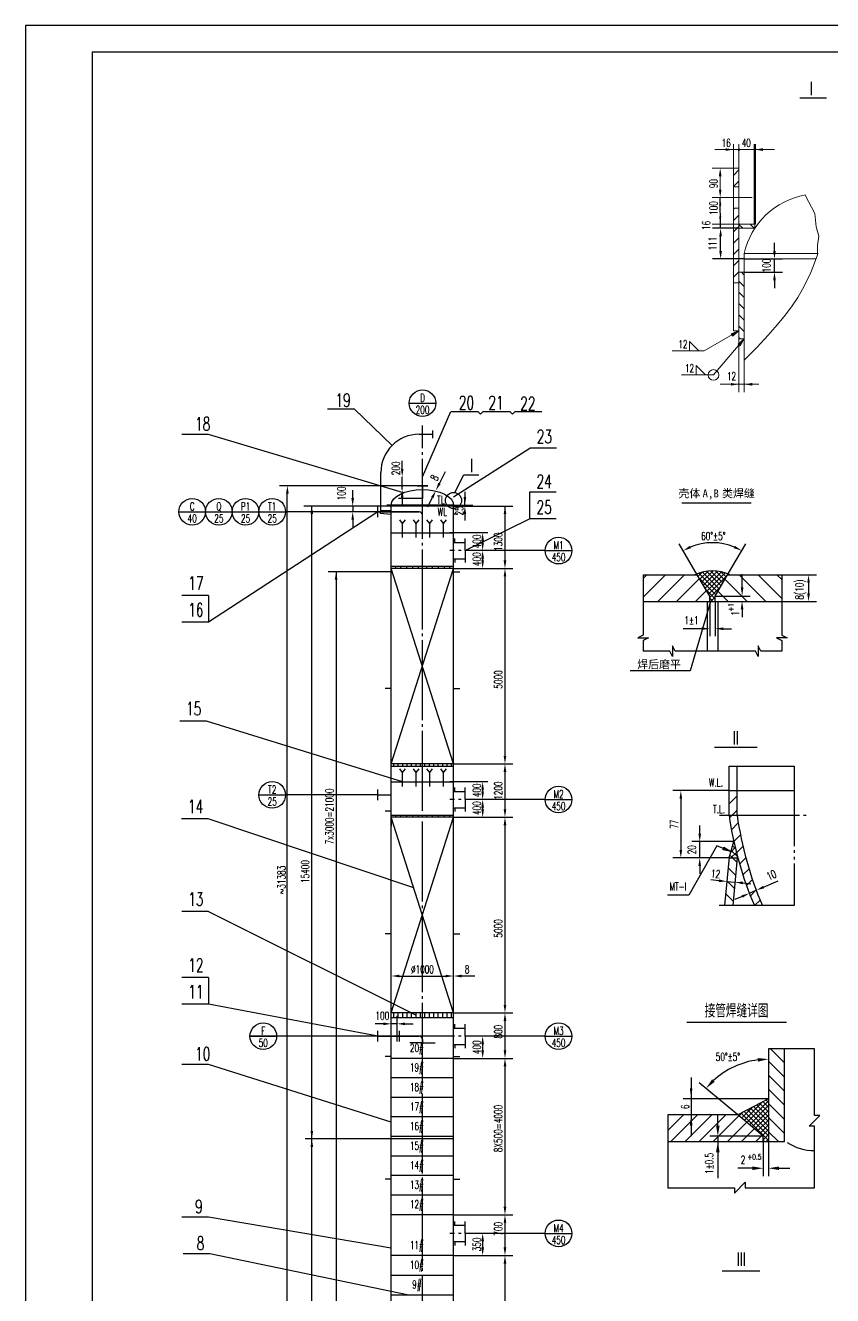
# Model space of a CAD drawing. Header units: inches. Extents: x 13 to 607, y 5 to 846.
# Drawn here: x 13.3 to 315.9, y 369.5 to 845.7 of the extents above; entities that cross this region are included whole.
import ezdxf
from ezdxf.enums import TextEntityAlignment as Align

# ---------------------------------------------------------------- set-up
doc = ezdxf.new("R2010")
doc.units = ezdxf.units.IN
doc.header["$MEASUREMENT"] = 0
doc.linetypes.add('CENTER', pattern=[34, 30, -1.5, 1, -1.5])
doc.linetypes.add('PHANTOM', pattern=[36.5, 30, -1.5, 1, -1.5, 1, -1.5])
for name, color, linetype in [('1', 7, 'Continuous'), ('2', 1, 'CENTER'), ('3', 6, 'Continuous'), ('5', 2, 'PHANTOM'), ('6', 6, 'Continuous')]:
    doc.layers.add(name, color=color, linetype=linetype)
doc.styles.add('HZ2', font='complex_.ttf', dxfattribs={"width": 0.67, "height": 2})
doc.styles.add('HZ3', font='complex.shx', dxfattribs={"width": 0.67, "height": 3, "bigfont": 'hztxt.shx'})
doc.styles.add('HZ5', font='complex', dxfattribs={"width": 0.67, "height": 5, "bigfont": 'hztxt'})
doc.styles.add('ST3', font='SimSun.ttf', dxfattribs={"height": 3})
doc.styles.get("Standard").update_dxf_attribs({"font": 'SimSun.ttf'})
doc.styles.add('SZ2', font='complex', dxfattribs={"width": 0.67, "height": 2})
doc.styles.add('SZ3', font='complex', dxfattribs={"width": 0.67, "height": 3, "bigfont": 'hztxt'})
doc.styles.add('SZ5', font='complex', dxfattribs={"width": 0.67, "height": 5})
doc.dimstyles.get("Standard").update_dxf_attribs({"dimtxt": 0.18, "dimasz": 0.18, "dimexe": 0.18, "dimexo": 0.0625, "dimgap": 0.09, "dimtad": 0, "dimtih": 1, "dimtoh": 1, "dimdec": 4, "dimzin": 0, "dimdsep": 46, "dimtxsty": 'Standard', "dimcen": 0.09, "dimadec": 0, "dimazin": 0, "dimtfac": 1, "dimtdec": 4, "dimtofl": 0, "dimtmove": 0, "dimatfit": 3, "dimfxl": 0, "dimtolj": 1, "dimtzin": 0, "dimarcsym": 0})
pattern_1 = [(135, (3412.2194, 6188.5628), (-2.1213203, -2.1213203), [])]

# ---------------------------------------------------------------- blocks, each defined once
blk = doc.blocks.new('*D4')
at = {"layer": '3', "color": 0, "lineweight": -2}
for p, q in [((280.75, 769.68), (270.9, 769.68)), ((273.9, 761.18), (273.9, 766.68)), ((282.75, 758.18), (270.9, 758.18))]:
    blk.add_line(p, q, dxfattribs=at)
at = {"layer": '3', "color": 0}
for points in [[(273.4, 766.68), (274.4, 766.68), (273.9, 769.68)], [(273.4, 761.18), (274.4, 761.18), (273.9, 758.18)]]:
    blk.add_solid(points, dxfattribs=at)
at = {"layer": 'DEFPOINTS', "color": 0}
for p in [(273.9, 769.68), (280.75, 769.68), (282.75, 758.18)]:
    blk.add_point(p, dxfattribs=at)
at = {"layer": '3', "color": 0, "insert": (270.9, 763.93), "char_height": 3, "attachment_point": 5, "rotation": 90, "style": 'SZ3'}
blk.add_mtext('\\A1;111', dxfattribs=at)
blk = doc.blocks.new('*D5')
at = {"layer": '3', "color": 0, "lineweight": -2}
for p, q in [((294.1, 761.18), (294.1, 764.18)), ((282.75, 758.18), (297.1, 758.18)), ((294.1, 753.18), (294.1, 758.18)), ((282.75, 753.18), (297.1, 753.18)), ((294.1, 750.18), (294.1, 747.18))]:
    blk.add_line(p, q, dxfattribs=at)
at = {"layer": '3', "color": 0}
for points in [[(293.6, 761.18), (294.6, 761.18), (294.1, 758.18)], [(293.6, 750.18), (294.6, 750.18), (294.1, 753.18)]]:
    blk.add_solid(points, dxfattribs=at)
at = {"layer": 'DEFPOINTS', "color": 0}
for p in [(282.75, 758.18), (294.1, 758.18), (282.75, 753.18)]:
    blk.add_point(p, dxfattribs=at)
at = {"layer": '3', "color": 0, "insert": (291.1, 755.68), "char_height": 3, "attachment_point": 5, "rotation": 90, "style": 'SZ3'}
blk.add_mtext('\\A1;100', dxfattribs=at)

msp = doc.modelspace()

# ---------------------------------------------------------------- hatches: boundary and pattern name
at = {"layer": '3'}
h = msp.add_hatch(dxfattribs=at)
h.set_pattern_fill('_USER', color=256, scale=3, angle=45, style=0, pattern_type=0)
h.set_pattern_definition([(45, (3412.2194, 6188.5628), (-2.1213203, 2.1213203), [])])
h.paths.add_polyline_path([(278.75, 785.182), (280.75, 785.182), (280.75, 792.182), (278.75, 792.182)])
h.paths.add_polyline_path([(278.75, 771.182), (280.75, 771.182), (280.75, 777.182), (278.75, 777.182)])
h.paths.add_polyline_path([(278.75, 771.182), (278.75, 749.182), (280.75, 749.182), (280.75, 771.182)])
h = msp.add_hatch(dxfattribs=at)
h.set_pattern_fill('_USER', color=256, scale=3, angle=135, style=0, pattern_type=0)
h.set_pattern_definition(pattern_1)
h.paths.add_polyline_path([(286.75, 769.682), (286.75, 771.182), (280.75, 771.182), (280.75, 769.682)])
h = msp.add_hatch(dxfattribs=at)
h.set_pattern_fill('_USER', color=256, scale=3, angle=135, style=0, pattern_type=0)
h.set_pattern_definition(pattern_1)
h.paths.add_polyline_path([(282.75, 753.182), (280.75, 753.182), (280.75, 728.182), (282.75, 728.182)])
h = msp.add_hatch(dxfattribs=at)
h.set_pattern_fill('ANSI31', color=256, scale=40, angle=90, style=0)
h.set_pattern_definition([(135, (192.83, 423.763), (-3.53553, -3.53553), [])])
h.paths.add_polyline_path([(296.83, 639.763), (276.506, 639.763), (271.83, 631.763), (271.83, 629.763), (296.83, 629.763)])
h = msp.add_hatch(dxfattribs=at)
h.set_pattern_fill('ANSI31', color=256, scale=30, style=0)
h.set_pattern_definition([(45, (-2036.7215, -1346.2788), (-2.6516504, 2.6516504), [])])
h.paths.add_polyline_path([(280.072, 557.608), (277.072, 557.608), (277.072, 549.608), (280.072, 549.608)])
h.paths.add_polyline_path([(280.072, 549.608), (277.072, 549.608, 0.0564449), (284.707, 520.347), (287.281, 521.466, -0.0542117)])
h.paths.add_polyline_path([(287.281, 521.466), (284.707, 520.347, 0.0092881), (286.589, 515.724), (289.589, 515.724, -0.0115147)])
h = msp.add_hatch(dxfattribs=at)
h.set_pattern_fill('ANSI37', color=256, scale=0.5, style=0)
h.set_pattern_definition([(45, (-53.0377, -284.3708), (-1.122532, 1.122532), []), (135, (-53.0377, -284.3708), (-1.122532, -1.122532), [])])
h.paths.add_polyline_path([(280.085, 533.608), (280.222, 534.162, -0.0106734), (278.867, 539.736), (277.072, 533.608)])
h = msp.add_hatch(dxfattribs=at)
h.set_pattern_fill('ANSI31', color=256, scale=30, angle=90, style=0)
h.set_pattern_definition([(135, (-2036.7215, -1346.2788), (-2.6516504, -2.6516504), [])])
h.paths.add_polyline_path([(280.085, 533.608), (277.072, 533.608), (276.255, 524.777), (279.243, 524.501)])
h.paths.add_polyline_path([(279.243, 524.501), (276.255, 524.777), (275.418, 515.724), (278.431, 515.724)])
h = msp.add_hatch(dxfattribs=at)
h.set_pattern_fill('ANSI31', color=256, scale=30, angle=90, style=0)
h.set_pattern_definition([(135, (-60.395, -372.9268), (-2.65165, -2.65165), [])])
h.paths.add_polyline_path([(297.857, 461.973), (291.857, 461.973), (291.857, 427.25), (297.857, 427.25)])
h = msp.add_hatch(dxfattribs=at)
h.set_pattern_fill('ANSI37', color=256, scale=0.4, style=0)
h.set_pattern_definition([(45, (-865.0753, 381.1732), (-0.8980256, 0.8980256), []), (135, (-865.0753, 381.1732), (-0.8980256, -0.8980256), [])])
h.paths.add_polyline_path([(291.857, 443.032), (291.713, 443.176), (280.323, 437.25), (289.857, 429.25), (289.857, 427.25), (291.857, 427.25)])

# ---------------------------------------------------------------- linework, layer by layer
for p, q in [((154.664, 658.97), (153.6, 660.351)), ((154.664, 658.97), (155.728, 660.351)), ((159.761, 658.97), (158.698, 660.351)), ((159.761, 658.97), (160.825, 660.351)), ((164.859, 658.97), (163.795, 660.351)), ((164.859, 658.97), (165.923, 660.351)), ((170.043, 658.97), (168.98, 660.351)), ((170.043, 658.97), (171.107, 660.351)), ((150.428, 655.481), (173.761, 655.481)), ((154.664, 565.641), (153.6, 567.022)), ((154.664, 565.641), (155.728, 567.022)), ((159.761, 565.641), (158.698, 567.022)), ((159.761, 565.641), (160.825, 567.022)), ((164.859, 565.641), (163.795, 567.022)), ((164.859, 565.641), (165.923, 567.022)), ((170.043, 565.641), (168.98, 567.022)), ((170.043, 565.641), (171.107, 567.022)), ((150.428, 562.152), (173.761, 562.152))]:
    msp.add_line(p, q)
at = {"color": 0}
msp.add_line((291.857, 443.032), (291.713, 443.176), dxfattribs=at)
at = {"layer": '1'}
for p, q in [((597.254, 835.736), (38.254, 835.736)), ((38.254, 835.736), (38.254, 14.736)), ((160.916, 692.459), (165.926, 692.459)), ((161.948, 693.419), (161.948, 691.499)), ((165.926, 693.899), (165.926, 691.019)), ((146.516, 663.695), (146.516, 678.059)), ((160.095, 673.15), (164.095, 673.15)), ((162.095, 673.15), (162.095, 668.41)), ((145.428, 661.39), (145.428, 665.39)), ((145.428, 661.39), (145.428, 665.39)), ((145.428, 663.39), (150.428, 663.39)), ((145.428, 663.39), (160.895, 663.39)), ((150.428, 663.695), (146.266, 663.695)), ((146.266, 663.695), (146.266, 662.809)), ((146.266, 662.809), (150.428, 662.542)), ((150.428, 665.907), (148.802, 665.907)), ((150.428, 270.796), (150.428, 665.907)), ((173.761, 665.49), (150.428, 665.49)), ((173.761, 270.796), (173.761, 665.907)), ((173.761, 662.577), (175.387, 662.577)), ((154.664, 653.681), (154.664, 658.97)), ((159.761, 653.681), (159.761, 658.97)), ((164.859, 653.681), (164.859, 658.97)), ((170.043, 653.681), (170.043, 658.97)), ((174.258, 651.891), (174.258, 653.327)), ((178.144, 648.821), (178.144, 653.315)), ((173.761, 651.891), (178.144, 651.891)), ((178.144, 648.821), (178.144, 644.327)), ((173.761, 645.751), (178.144, 645.751)), ((174.258, 645.751), (174.258, 644.315)), ((150.428, 640.927), (148.107, 640.927)), ((150.428, 640.927), (148.107, 640.927)), ((173.761, 642.858), (150.428, 642.858)), ((173.761, 642.161), (150.428, 642.161)), ((151.957, 642.858), (151.957, 642.161)), ((153.892, 642.858), (153.892, 642.161)), ((156.17, 642.858), (156.17, 642.161)), ((158.417, 642.858), (158.417, 642.161)), ((160.508, 642.858), (160.508, 642.161)), ((163.682, 642.858), (163.682, 642.161)), ((165.773, 642.858), (165.773, 642.161)), ((168.02, 642.858), (168.02, 642.161)), ((170.298, 642.858), (170.298, 642.161)), ((172.233, 642.858), (172.233, 642.161)), ((173.761, 640.927), (176.083, 640.927)), ((268.83, 629.763), (268.83, 611.086)), ((272.83, 629.763), (272.83, 611.086)), ((150.428, 597.159), (148.107, 597.159)), ((150.428, 597.159), (148.107, 597.159)), ((173.761, 597.159), (176.083, 597.159)), ((173.761, 568.831), (150.428, 568.831)), ((150.428, 567.99), (173.761, 567.99)), ((151.262, 568.831), (151.262, 567.99)), ((152.928, 568.831), (152.928, 567.99)), ((154.595, 568.831), (154.595, 567.99)), ((156.262, 568.831), (156.262, 567.99)), ((157.928, 568.831), (157.928, 567.99)), ((159.595, 568.831), (159.595, 567.99)), ((161.261, 568.831), (161.261, 567.99)), ((162.928, 568.831), (162.928, 567.99)), ((164.595, 568.831), (164.595, 567.99)), ((166.261, 568.831), (166.261, 567.99)), ((167.928, 568.831), (167.928, 567.99)), ((169.594, 568.831), (169.594, 567.99)), ((171.261, 568.831), (171.261, 567.99)), ((172.928, 568.831), (172.928, 567.99)), ((277.072, 549.608), (277.072, 568.031)), ((280.072, 549.608), (280.072, 568.031)), ((154.664, 560.352), (154.664, 565.641)), ((159.761, 560.352), (159.761, 565.641)), ((164.859, 560.352), (164.859, 565.641)), ((170.043, 560.352), (170.043, 565.641)), ((145.428, 555.226), (145.428, 559.226)), ((145.428, 557.226), (150.428, 557.226)), ((173.761, 558.562), (178.144, 558.562)), ((174.258, 558.562), (174.258, 559.998)), ((178.144, 555.492), (178.144, 559.986)), ((277.072, 558.82), (301.495, 558.82)), ((178.144, 555.492), (178.144, 550.998)), ((150.428, 551.159), (148.107, 551.159)), ((150.428, 551.159), (148.107, 551.159)), ((173.761, 549.528), (150.428, 549.528)), ((173.761, 548.832), (150.428, 548.832)), ((151.957, 549.528), (151.957, 548.832)), ((153.892, 549.528), (153.892, 548.832)), ((156.17, 549.528), (156.17, 548.832)), ((158.417, 549.528), (158.417, 548.832)), ((160.508, 549.528), (160.508, 548.832)), ((163.682, 549.528), (163.682, 548.832)), ((165.773, 549.528), (165.773, 548.832)), ((168.02, 549.528), (168.02, 548.832)), ((170.298, 549.528), (170.298, 548.832)), ((172.233, 549.528), (172.233, 548.832)), ((173.761, 552.422), (178.144, 552.422)), ((174.258, 552.422), (174.258, 550.986)), ((277.072, 533.608), (278.867, 539.736)), ((277.098, 533.885), (275.418, 515.724)), ((277.072, 533.608), (280.085, 533.608)), ((280.085, 533.608), (278.431, 515.724)), ((280.085, 533.608), (280.222, 534.162)), ((150.428, 505.159), (148.107, 505.159)), ((173.761, 505.159), (176.083, 505.159)), ((173.761, 475.502), (150.428, 475.502)), ((173.761, 475.502), (150.428, 475.502)), ((150.428, 473.835), (173.761, 473.835)), ((151.262, 475.502), (151.262, 473.835)), ((152.928, 475.502), (152.928, 473.835)), ((154.595, 475.502), (154.595, 473.835)), ((156.262, 475.502), (156.262, 473.835)), ((157.928, 475.502), (157.928, 473.835)), ((159.595, 475.502), (159.595, 473.835)), ((161.261, 475.502), (161.261, 473.835)), ((162.928, 475.502), (162.928, 473.835)), ((164.595, 475.502), (164.595, 473.835)), ((166.261, 475.502), (166.261, 473.835)), ((167.928, 475.502), (167.928, 473.835)), ((169.594, 475.502), (169.594, 473.835)), ((171.261, 475.502), (171.261, 473.835)), ((172.928, 475.502), (172.928, 473.835)), ((145.428, 464.758), (145.428, 468.758)), ((145.428, 466.758), (160.895, 466.758)), ((152.584, 464.758), (152.584, 468.758)), ((153.508, 464.758), (153.508, 468.758)), ((173.761, 469.828), (178.144, 469.828)), ((174.258, 469.828), (174.258, 471.264)), ((178.144, 466.758), (178.144, 471.252)), ((178.144, 466.758), (178.144, 462.264)), ((162.095, 464.323), (157.339, 464.323)), ((162.095, 465.558), (162.095, 464.323)), ((162.095, 464.323), (166.85, 464.323)), ((173.761, 463.688), (178.144, 463.688)), ((174.258, 463.688), (174.258, 462.252)), ((291.857, 461.973), (291.857, 427.25)), ((297.857, 427.25), (297.857, 461.973)), ((150.428, 459.159), (148.107, 459.159)), ((173.761, 458.458), (150.428, 458.458)), ((173.761, 459.159), (176.083, 459.159)), ((173.761, 451.128), (150.428, 451.128)), ((173.761, 443.798), (150.428, 443.798)), ((291.857, 443.25), (280.323, 437.25)), ((173.761, 436.468), (150.428, 436.468)), ((280.323, 437.25), (254.125, 437.25)), ((289.857, 429.25), (280.323, 437.25)), ((173.761, 429.138), (150.428, 429.138)), ((289.857, 427.25), (289.857, 429.25)), ((173.761, 428.256), (150.428, 428.256)), ((254.125, 427.25), (291.857, 427.25)), ((291.857, 427.25), (297.857, 427.25)), ((173.761, 421.808), (150.428, 421.808)), ((173.761, 414.478), (150.428, 414.478)), ((150.428, 413.159), (148.107, 413.159)), ((173.761, 413.159), (176.083, 413.159)), ((173.761, 407.148), (150.428, 407.148)), ((173.761, 399.818), (150.428, 399.818)), ((173.761, 395.911), (178.144, 395.911)), ((174.258, 395.911), (174.258, 397.347)), ((178.144, 392.841), (178.144, 397.335)), ((178.144, 392.841), (178.144, 388.347)), ((173.761, 389.771), (178.144, 389.771)), ((174.258, 389.771), (174.258, 388.335)), ((173.761, 384.541), (150.428, 384.541)), ((150.428, 377.127), (173.761, 377.127)), ((150.428, 369.797), (173.761, 369.797))]:
    msp.add_line(p, q, dxfattribs=at)
at = {"layer": '1', "lineweight": 15}
for p, q in [((278.75, 731.182), (278.75, 792.182)), ((278.75, 792.182), (280.75, 792.182)), ((280.75, 728.182), (280.75, 792.182)), ((278.75, 785.182), (280.75, 785.182)), ((278.75, 777.182), (280.75, 777.182)), ((280.75, 771.182), (286.75, 771.182)), ((286.75, 769.682), (280.75, 769.682)), ((286.75, 771.182), (286.75, 769.682)), ((282.75, 760.182), (282.75, 753.182)), ((282.75, 758.182), (309.697, 758.182)), ((280.75, 753.182), (282.75, 753.182)), ((282.75, 753.182), (282.75, 728.182)), ((278.75, 749.182), (280.75, 749.182)), ((280.75, 731.182), (278.75, 731.182)), ((282.75, 728.182), (280.75, 728.182)), ((282.75, 728.182), (282.75, 720.182))]:
    msp.add_line(p, q, dxfattribs=at)
at = {"layer": '1'}
for points in [[(244.873, 639.763), (265.154, 639.763)], [(269.83, 629.763), (269.83, 631.763), (265.154, 639.763)], [(271.83, 629.763), (271.83, 631.763), (276.506, 639.763)], [(276.506, 639.763), (296.83, 639.763)], [(244.83, 629.763), (296.83, 629.763)]]:
    msp.add_lwpolyline(points, dxfattribs=at)
msp.add_lwpolyline([(277.408, 639.761, 0.2284344), (264.256, 639.761, 0.2284344)], format="xyb", dxfattribs=at)
at = {"layer": '1', "lineweight": 15}
msp.add_arc((310.665, 754.02), 28.588, 99.90133, 167.55261, dxfattribs=at)
at = {"layer": '1'}
for centre, radius, start, end in [((160.916, 678.059), 14.4, 90, 180), ((160.895, 662.19), 1.2, 0, 90), ((410.078, 568.685), 134.367, 188.16199, 203.21311), ((413.078, 568.685), 134.367, 188.16199, 203.21311), ((160.895, 465.558), 1.2, 0, 90), ((308.857, 441.95), 18.028, 236.30993, 270.85083)]:
    msp.add_arc(centre, radius, start, end, dxfattribs=at)
at = {"layer": '1', "extrusion": (0, 0, -1)}
msp.add_ellipse((162.095, 665.907), major_axis=(11.666, 0), ratio=0.5, start_param=3.1415927, end_param=6.2831853, dxfattribs=at)
at = {"layer": '2', "lineweight": 15}
for p, q in [((270.75, 781.182), (285.75, 781.182)), ((282.75, 760.182), (310.419, 760.182))]:
    msp.add_line(p, q, dxfattribs=at)
at = {"layer": '2'}
for p, q in [((162.095, 177.256), (162.095, 695.779)), ((160.895, 663.39), (139.949, 663.39)), ((173.761, 665.907), (150.428, 665.907)), ((186.672, 655.481), (172.398, 655.481)), ((208.158, 648.821), (172.398, 648.821)), ((186.672, 562.152), (172.398, 562.152)), ((208.158, 555.492), (172.398, 555.492)), ((273.486, 549.608), (306.495, 549.608)), ((160.901, 466.758), (139.956, 466.758)), ((208.158, 466.758), (172.398, 466.758)), ((208.158, 392.841), (172.398, 392.841))]:
    msp.add_line(p, q, dxfattribs=at)
at = {"layer": '3', "lineweight": 15}
for p, q in [((278.75, 792.182), (278.75, 801.182)), ((280.75, 801.182), (280.75, 792.182)), ((271.75, 799.182), (294.092, 799.182)), ((278.75, 792.182), (270.75, 792.182)), ((273.75, 784.182), (273.75, 789.182)), ((273.75, 781.182), (270.75, 781.182)), ((270.75, 771.182), (283.75, 771.182)), ((280.75, 731.182), (267.75, 723.682)), ((277.901, 730.116), (280.75, 731.182)), ((278.401, 729.25), (277.901, 730.116)), ((278.001, 729.943), (280.75, 731.182)), ((278.301, 729.423), (278.001, 729.943)), ((278.101, 729.77), (280.75, 731.182)), ((278.201, 729.596), (278.101, 729.77)), ((280.75, 731.182), (278.201, 729.596)), ((280.75, 731.182), (278.301, 729.423)), ((280.75, 731.182), (278.401, 729.25)), ((265.75, 723.682), (262.25, 727.182)), ((262.25, 727.182), (262.25, 723.682)), ((282.75, 728.182), (271.25, 714.682)), ((280.424, 726.223), (282.75, 728.182)), ((281.185, 725.574), (280.424, 726.223)), ((280.576, 726.093), (282.75, 728.182)), ((281.033, 725.704), (280.576, 726.093)), ((280.728, 725.963), (282.75, 728.182)), ((280.88, 725.833), (280.728, 725.963)), ((280.75, 728.182), (280.75, 708.182)), ((282.75, 728.182), (280.88, 725.833)), ((282.75, 728.182), (281.033, 725.704)), ((282.75, 728.182), (281.185, 725.574)), ((267.75, 723.682), (255.75, 723.682)), ((282.75, 720.182), (282.75, 708.182)), ((271.25, 714.682), (259.25, 714.682)), ((268.25, 714.682), (264.75, 718.182)), ((264.75, 718.182), (264.75, 714.682)), ((273.75, 711.182), (288.25, 711.182))]:
    msp.add_line(p, q, dxfattribs=at)
at = {"layer": '3', "lineweight": 211}
msp.add_line((286.75, 771.182), (286.75, 801.173), dxfattribs=at)
at = {"layer": '3'}
for p, q in [((273.898, 769.682), (273.75, 781.182)), ((126.557, 701.929), (136.557, 701.929)), ((150.734, 688.241), (136.557, 701.929)), ((157.15, 704.109), (167.15, 704.109)), ((162.095, 676.48), (172.796, 700.963)), ((172.839, 700.963), (182.839, 700.963)), ((182.839, 700.963), (183.839, 699.963)), ((183.839, 699.963), (184.839, 700.963)), ((184.839, 700.963), (194.839, 700.963)), ((194.839, 700.963), (195.839, 699.963)), ((195.839, 699.963), (196.839, 700.963)), ((196.839, 700.963), (206.839, 700.963)), ((81.872, 692.372), (71.872, 692.372)), ((154.965, 670.524), (81.872, 692.372)), ((173.761, 669.038), (202.383, 687.227)), ((212.383, 687.227), (202.383, 687.227)), ((154.523, 679.48), (154.523, 682.48)), ((154.523, 671.74), (154.523, 676.48)), ((168.478, 674.01), (170.731, 678.491)), ((174.309, 670.584), (177.63, 677.203)), ((177.63, 677.203), (183.225, 677.203)), ((153.101, 673.15), (108.474, 673.15)), ((135.964, 668.49), (135.964, 671.49)), ((164.095, 673.15), (153.101, 673.15)), ((111.447, 182.496), (111.447, 670.15)), ((162.095, 668.41), (153.101, 668.41)), ((154.523, 668.74), (154.523, 665.74)), ((164.094, 665.291), (165.782, 668.649)), ((178.026, 670.92), (178.026, 667.92)), ((178.026, 665.577), (178.026, 668.577)), ((212.287, 670.737), (202.287, 670.737)), ((202.287, 670.737), (202.287, 660.737)), ((259.413, 666.778), (285.413, 666.778)), ((70.798, 663.39), (80.798, 663.39)), ((80.798, 663.39), (90.798, 663.39)), ((145.428, 663.39), (81.872, 621.936)), ((90.798, 663.39), (100.798, 663.39)), ((100.798, 663.39), (110.798, 663.39)), ((145.428, 663.39), (110.798, 663.39)), ((136.264, 665.49), (117.644, 665.49)), ((120.644, 352.707), (120.644, 665.49)), ((135.964, 665.49), (135.964, 663.39)), ((150.428, 665.49), (136.264, 665.49)), ((173.761, 665.907), (181.026, 665.907)), ((173.761, 665.49), (181.026, 665.49)), ((178.026, 665.907), (178.026, 665.49)), ((178.026, 663.104), (178.026, 660.104)), ((181.026, 665.49), (196.057, 665.49)), ((193.057, 665.49), (193.057, 645.161)), ((135.964, 660.39), (135.964, 657.39)), ((178.144, 648.821), (202.287, 660.737)), ((212.287, 660.737), (202.287, 660.737)), ((184.684, 654.121), (184.684, 651.821)), ((208.158, 648.821), (218.158, 648.821)), ((265.154, 639.763), (258.349, 651.406)), ((276.506, 639.763), (283.311, 651.406)), ((184.684, 647.461), (184.684, 645.161)), ((148.107, 640.927), (126.744, 640.927)), ((129.744, 640.927), (129.744, 321.159)), ((150.428, 568.831), (173.761, 642.161)), ((173.761, 568.831), (150.428, 642.161)), ((173.761, 642.161), (187.684, 642.161)), ((187.684, 642.161), (196.057, 642.161)), ((187.684, 642.161), (196.057, 642.161)), ((193.057, 639.161), (193.057, 571.831)), ((244.83, 631.326), (253.267, 639.763)), ((244.83, 638.398), (246.196, 639.763)), ((244.83, 639.763), (244.83, 617.076)), ((250.338, 629.763), (260.338, 639.763)), ((257.409, 629.763), (265.986, 638.34)), ((265.477, 639.212), (267.047, 640.782)), ((272.76, 633.354), (265.735, 640.379)), ((272.108, 632.238), (265.958, 638.388)), ((266.129, 638.096), (269.208, 641.176)), ((266.781, 636.98), (271.062, 641.261)), ((273.412, 634.47), (267.089, 640.793)), ((267.433, 635.865), (272.714, 641.146)), ((268.085, 634.749), (274.216, 640.88)), ((274.064, 635.585), (268.558, 641.091)), ((268.737, 633.633), (275.597, 640.494)), ((269.389, 632.518), (276.325, 639.454)), ((274.716, 636.701), (270.169, 641.248)), ((275.368, 637.817), (271.964, 641.221)), ((276.02, 638.932), (274.031, 640.921)), ((276.672, 640.048), (276.598, 640.122)), ((281.964, 635.012), (281.964, 640.012)), ((296.83, 639.763), (309.863, 639.763)), ((296.83, 639.763), (296.83, 617.076)), ((264.48, 629.763), (268.594, 633.877)), ((271.83, 630.748), (268.444, 634.134)), ((269.83, 631.191), (273.839, 635.199)), ((306.863, 636.763), (306.863, 632.763)), ((81.872, 631.936), (71.872, 631.936)), ((81.872, 631.936), (81.872, 621.936)), ((270.17, 629.763), (262.452, 603.699)), ((271.048, 629.763), (269.83, 630.98)), ((269.83, 629.763), (269.83, 616.763)), ((270.17, 629.763), (271.83, 631.423)), ((271.83, 629.763), (271.83, 616.763)), ((271.83, 629.655), (271.938, 629.763)), ((271.836, 628.974), (271.83, 628.98)), ((272.028, 631.778), (284.964, 631.778)), ((272.824, 629.755), (272.815, 629.763)), ((296.83, 629.763), (309.863, 629.763)), ((281.964, 626.866), (281.964, 623.866)), ((81.872, 621.936), (71.872, 621.936)), ((266.857, 619.542), (259.857, 619.542)), ((274.928, 619.542), (277.928, 619.542)), ((244.83, 617.076), (242.83, 616.076)), ((242.83, 616.076), (246.83, 616.076)), ((246.83, 616.076), (244.83, 615.076)), ((244.83, 615.076), (244.83, 611.086)), ((294.83, 616.076), (296.83, 615.076)), ((298.83, 616.076), (294.83, 616.076)), ((296.83, 617.076), (298.83, 616.076)), ((296.83, 615.076), (296.83, 611.086)), ((254.859, 611.086), (244.892, 611.086)), ((255.859, 609.086), (254.859, 611.086)), ((256.859, 611.086), (255.859, 613.086)), ((255.859, 613.086), (255.859, 609.086)), ((286.987, 611.086), (256.859, 611.086)), ((287.987, 609.086), (286.987, 611.086)), ((288.987, 611.086), (287.987, 613.086)), ((287.987, 613.086), (287.987, 609.086)), ((296.83, 611.086), (288.987, 611.086)), ((262.452, 603.699), (239.941, 603.699)), ((81.091, 584.915), (71.091, 584.915)), ((154.664, 562.152), (81.091, 584.915)), ((271.563, 575.134), (287.563, 575.134)), ((173.761, 568.831), (196.057, 568.831)), ((173.761, 568.831), (196.057, 568.831)), ((173.761, 568.831), (196.057, 568.831)), ((173.761, 568.831), (196.057, 568.831)), ((193.057, 565.831), (193.057, 551.832)), ((100.798, 557.226), (110.798, 557.226)), ((145.428, 557.226), (110.798, 557.226)), ((184.684, 560.792), (184.684, 558.492)), ((277.072, 558.82), (255.985, 558.82)), ((184.684, 554.132), (184.684, 551.832)), ((208.158, 555.492), (218.158, 555.492)), ((258.985, 555.82), (258.985, 536.608)), ((81.768, 548.218), (71.768, 548.218)), ((158.852, 522.36), (81.768, 548.218)), ((150.428, 475.502), (173.761, 548.832)), ((173.761, 475.502), (150.428, 548.832)), ((150.428, 548.563), (150.428, 545.563)), ((173.761, 548.832), (196.057, 548.832)), ((173.761, 548.832), (196.057, 548.832)), ((193.057, 545.832), (193.057, 478.502)), ((266.072, 542.736), (266.072, 545.736)), ((278.867, 539.736), (263.072, 539.736)), ((266.072, 533.608), (266.072, 539.736)), ((259.756, 533.608), (255.985, 533.608)), ((277.072, 533.608), (259.756, 533.608)), ((272.462, 538.129), (261.962, 519.629)), ((277.072, 533.608), (263.072, 533.608)), ((277.072, 533.608), (263.072, 533.608)), ((277.783, 536.035), (272.462, 538.129)), ((274.808, 536.669), (275.174, 537.599)), ((277.783, 536.035), (274.808, 536.669)), ((274.882, 536.855), (275.101, 537.413)), ((277.783, 536.035), (274.882, 536.855)), ((274.955, 537.041), (275.028, 537.227)), ((277.783, 536.035), (274.955, 537.041)), ((275.028, 537.227), (277.783, 536.035)), ((275.101, 537.413), (277.783, 536.035)), ((275.174, 537.599), (277.783, 536.035)), ((266.072, 530.608), (266.072, 527.608)), ((273.268, 525.053), (270.281, 525.33)), ((276.255, 524.777), (279.243, 524.501)), ((282.23, 524.224), (285.217, 523.948)), ((290.023, 522.656), (295.485, 525.029)), ((261.962, 519.629), (253.962, 519.629)), ((281.955, 519.152), (279.204, 517.956)), ((284.707, 520.347), (287.271, 521.461)), ((81.872, 513.472), (71.872, 513.472)), ((159.595, 474.669), (81.768, 513.524)), ((81.872, 488.758), (71.872, 488.758)), ((81.872, 488.758), (81.872, 478.758)), ((153.428, 489.33), (170.761, 489.33)), ((181.705, 489.33), (176.761, 489.33)), ((81.872, 478.758), (71.872, 478.758)), ((145.428, 466.758), (81.872, 478.758)), ((150.428, 470.454), (150.428, 474.396)), ((152.584, 468.758), (152.584, 474.396)), ((173.761, 475.502), (196.057, 475.502)), ((173.761, 475.502), (196.057, 475.502)), ((173.761, 475.502), (196.057, 475.502)), ((173.761, 475.502), (196.057, 475.502)), ((193.057, 472.502), (193.057, 461.458)), ((261.205, 471.995), (298.547, 471.995)), ((145.428, 466.758), (97.445, 466.758)), ((97.445, 466.758), (107.445, 466.758)), ((172.398, 466.758), (141.073, 466.758)), ((147.428, 471.396), (144.428, 471.396)), ((152.584, 471.396), (150.428, 471.396)), ((155.584, 471.396), (158.584, 471.396)), ((208.158, 466.758), (218.158, 466.758)), ((184.684, 463.758), (184.684, 461.458)), ((309.125, 461.973), (291.857, 461.973)), ((309.125, 436.973), (309.125, 461.973)), ((173.761, 458.458), (196.057, 458.458)), ((173.761, 458.458), (196.057, 458.458)), ((81.872, 456.102), (71.872, 456.102)), ((150.428, 434.566), (81.872, 456.102)), ((193.057, 455.458), (193.057, 402.818)), ((262.857, 451.25), (262.857, 429.25)), ((280.323, 437.25), (265.925, 449.332)), ((291.857, 443.25), (259.857, 443.25)), ((254.125, 437.25), (254.125, 409.973)), ((272.857, 433.25), (272.857, 437.25)), ((307.125, 432.973), (311.125, 436.973)), ((311.125, 436.973), (309.125, 436.973)), ((289.794, 429.25), (269.857, 429.25)), ((272.857, 429.25), (272.857, 413.542)), ((309.125, 432.973), (307.125, 432.973)), ((309.125, 409.973), (309.125, 432.973)), ((150.428, 428.256), (118.139, 428.256)), ((289.857, 427.25), (289.857, 414.25)), ((291.857, 427.25), (291.857, 414.25)), ((285.857, 417.25), (280.379, 417.25)), ((295.857, 417.25), (299.857, 417.25)), ((254.125, 409.973), (279.125, 409.973)), ((279.125, 407.973), (283.125, 411.973)), ((279.125, 409.973), (279.125, 407.973)), ((283.125, 411.973), (283.125, 409.973)), ((283.125, 409.973), (309.125, 409.973)), ((81.872, 398.882), (71.872, 398.882)), ((150.428, 387.332), (81.872, 398.882)), ((173.761, 399.818), (196.057, 399.818)), ((173.761, 399.818), (196.057, 399.818)), ((193.057, 396.818), (193.057, 387.541)), ((208.158, 392.841), (218.158, 392.841)), ((184.684, 389.841), (184.684, 387.541)), ((82.45, 385.153), (72.45, 385.153)), ((156.396, 369.797), (82.45, 385.153)), ((173.761, 384.541), (196.057, 384.541)), ((173.761, 384.541), (196.057, 384.541)), ((193.057, 381.541), (193.057, 311.157)), ((288.597, 378.655), (274.48, 378.655))]:
    msp.add_line(p, q, dxfattribs=at)
at = {"layer": '3', "color": 6}
for p, q in [((254.205, 431.509), (259.947, 437.25)), ((255.128, 427.129), (265.25, 437.25)), ((260.554, 427.25), (270.554, 437.25)), ((265.857, 427.25), (275.857, 437.25)), ((271.16, 427.25), (280.778, 436.868)), ((276.464, 427.25), (283.662, 434.449)), ((281.767, 427.25), (286.546, 432.029)), ((287.07, 427.25), (289.429, 429.609))]:
    msp.add_line(p, q, dxfattribs=at)
at = {"layer": '3'}
msp.add_lwpolyline([(13.254, 4.736), (607.254, 4.736), (607.254, 845.736), (13.254, 845.736)], close=True, dxfattribs=at)
at = {"layer": '3', "lineweight": 15}
for points in [[(278.75, 799.182, 0, 1, 0), (275.75, 799.182, 1, 1, 0)], [(286.75, 799.182, 0, 1, 0), (289.75, 799.182, 1, 1, 0)], [(273.75, 781.182, 0, 0.8, 0), (273.75, 778.182, 0.8, 0.8, 0)], [(273.75, 771.182, 0, 0.8, 0), (273.75, 774.182, 0.8, 0.8, 0)], [(280.75, 711.182, 0, 1, 0), (277.75, 711.182, 1, 1, 0)], [(282.75, 711.182, 0, 1, 0), (285.75, 711.182, 1, 1, 0)]]:
    msp.add_lwpolyline(points, format="xyseb", dxfattribs=at)
msp.add_lwpolyline([(282.75, 720.182), (287.615, 725.142), (291.765, 729.577), (295.283, 733.572), (298.25, 737.213), (300.748, 740.585), (302.859, 743.772), (304.666, 746.859), (306.25, 749.932), (307.685, 753.069), (309.015, 756.327), (310.275, 759.754), (310.25, 763.401), (310.75, 766.682), (309.75, 770.182), (309.25, 775.182), (305.638, 782.042)], dxfattribs=at)
at = {"layer": '3'}
for points in [[(262.857, 443.25, 0, 1, 0), (262.857, 447.25, 1, 1, 0)], [(262.857, 437.25, 0, 1, 0), (262.857, 433.25, 1, 1, 0)]]:
    msp.add_lwpolyline(points, format="xyseb", dxfattribs=at)
at = {"layer": '3', "lineweight": 211}
msp.add_circle((280.75, 799.182), 0.166, dxfattribs=at)
at = {"layer": '3', "lineweight": 15}
msp.add_circle((271.25, 714.682), 2, dxfattribs=at)
at = {"layer": '3'}
for centre, radius in [((162.15, 704.109), 5), ((75.798, 663.39), 5), ((85.798, 663.39), 5), ((95.798, 663.39), 5), ((105.798, 663.39), 5), ((173.761, 667.619), 3.015), ((213.158, 648.821), 5), ((105.798, 557.226), 5), ((213.158, 555.492), 5), ((102.445, 466.758), 5), ((213.158, 466.758), 5), ((213.158, 392.841), 5)]:
    msp.add_circle(centre, radius, dxfattribs=at)
for centre, radius, start, end in [((270.83, 630.052), 21.734, 67.60988, 112.39012), ((291.857, 427.572), 30.579, 97.50011, 132.49989)]:
    msp.add_arc(centre, radius, start, end, dxfattribs=at)
at = {"layer": '3', "lineweight": 15}
for points in [[(273.25, 789.182), (274.25, 789.182), (273.75, 792.182)], [(273.25, 784.182), (274.25, 784.182), (273.75, 781.182)]]:
    msp.add_solid(points, dxfattribs=at)
at = {"layer": '3'}
for points in [[(154.023, 679.48), (155.023, 679.48), (154.523, 676.48)], [(110.974, 670.15), (111.974, 670.15), (111.474, 673.15)], [(154.023, 668.74), (155.023, 668.74), (154.523, 671.74)], [(168.031, 674.234), (168.924, 673.785), (167.13, 671.33)], [(135.464, 668.49), (136.464, 668.49), (135.964, 665.49)], [(165.336, 668.874), (166.229, 668.425), (167.13, 671.33)], [(177.526, 668.907), (178.526, 668.907), (178.026, 665.907)], [(120.144, 662.49), (121.144, 662.49), (120.644, 665.49)], [(135.464, 660.39), (136.464, 660.39), (135.964, 663.39)], [(177.526, 662.49), (178.526, 662.49), (178.026, 665.49)], [(192.557, 662.49), (193.557, 662.49), (193.057, 665.49)], [(184.184, 652.481), (185.184, 652.481), (184.684, 655.481)], [(184.184, 651.821), (185.184, 651.821), (184.684, 648.821)], [(184.184, 645.821), (185.184, 645.821), (184.684, 648.821)], [(262.773, 649.699), (262.329, 650.596), (259.863, 648.816)], [(279.331, 650.596), (278.887, 649.699), (281.797, 648.816)], [(184.184, 645.161), (185.184, 645.161), (184.684, 642.161)], [(192.557, 645.161), (193.557, 645.161), (193.057, 642.161)], [(129.244, 637.927), (130.244, 637.927), (129.744, 640.927)], [(192.557, 639.161), (193.557, 639.161), (193.057, 642.161)], [(306.363, 636.763), (307.363, 636.763), (306.863, 639.763)], [(282.464, 635.012), (281.464, 635.012), (281.964, 631.778)], [(282.464, 626.866), (281.464, 626.866), (281.964, 629.866)], [(306.363, 632.763), (307.363, 632.763), (306.863, 629.763)], [(266.857, 619.042), (266.857, 620.042), (269.857, 619.542)], [(274.928, 619.042), (274.928, 620.042), (271.928, 619.542)], [(192.557, 571.831), (193.557, 571.831), (193.057, 568.831)], [(192.557, 565.831), (193.557, 565.831), (193.057, 568.831)], [(184.184, 559.152), (185.184, 559.152), (184.684, 562.152)], [(184.184, 558.492), (185.184, 558.492), (184.684, 555.492)], [(258.485, 555.82), (259.485, 555.82), (258.985, 558.82)], [(184.184, 552.492), (185.184, 552.492), (184.684, 555.492)], [(184.184, 551.832), (185.184, 551.832), (184.684, 548.832)], [(192.557, 551.832), (193.557, 551.832), (193.057, 548.832)], [(192.557, 545.832), (193.557, 545.832), (193.057, 548.832)], [(265.572, 542.736), (266.572, 542.736), (266.072, 539.736)], [(258.485, 536.608), (259.485, 536.608), (258.985, 533.608)], [(265.572, 530.608), (266.572, 530.608), (266.072, 533.608)], [(273.314, 525.551), (273.222, 524.555), (276.255, 524.777)], [(282.276, 524.722), (282.184, 523.727), (279.243, 524.501)], [(281.756, 519.61), (282.155, 518.693), (284.707, 520.347)], [(289.823, 523.115), (290.222, 522.198), (287.271, 521.461)], [(153.428, 489.83), (153.428, 488.83), (150.428, 489.33)], [(170.761, 489.83), (170.761, 488.83), (173.761, 489.33)], [(176.761, 489.83), (176.761, 488.83), (173.761, 489.33)], [(192.557, 478.502), (193.557, 478.502), (193.057, 475.502)], [(147.428, 471.896), (147.428, 470.896), (150.428, 471.396)], [(155.584, 471.896), (155.584, 470.896), (152.584, 471.396)], [(192.557, 472.502), (193.557, 472.502), (193.057, 475.502)], [(184.184, 463.758), (185.184, 463.758), (184.684, 466.758)], [(184.184, 461.458), (185.184, 461.458), (184.684, 458.458)], [(192.557, 461.458), (193.557, 461.458), (193.057, 458.458)], [(192.557, 455.458), (193.557, 455.458), (193.057, 458.458)], [(287.909, 457.225), (287.822, 458.555), (291.857, 458.151)], [(271.68, 449.657), (270.716, 450.579), (268.432, 447.228)], [(120.144, 431.256), (121.144, 431.256), (120.644, 428.256)], [(273.524, 433.25), (272.19, 433.25), (272.857, 429.25)], [(120.144, 425.256), (121.144, 425.256), (120.644, 428.256)], [(273.524, 423.25), (272.19, 423.25), (272.857, 427.25)], [(285.857, 416.584), (285.857, 417.917), (289.857, 417.25)], [(295.857, 416.584), (295.857, 417.917), (291.857, 417.25)], [(192.557, 402.818), (193.557, 402.818), (193.057, 399.818)], [(192.557, 396.818), (193.557, 396.818), (193.057, 399.818)], [(184.184, 389.841), (185.184, 389.841), (184.684, 392.841)], [(184.184, 387.541), (185.184, 387.541), (184.684, 384.541)], [(192.557, 387.541), (193.557, 387.541), (193.057, 384.541)], [(192.557, 381.541), (193.557, 381.541), (193.057, 384.541)]]:
    msp.add_solid(points, dxfattribs=at)
at = {"layer": '5'}
for p, q in [((277.072, 568.031), (301.495, 568.031)), ((301.495, 568.031), (301.495, 515.724)), ((301.495, 515.724), (273.421, 515.724))]:
    msp.add_line(p, q, dxfattribs=at)
at = {"layer": '6'}
msp.add_line((303.59, 818.543), (313.571, 818.543), dxfattribs=at)

# ---------------------------------------------------------------- texts
at = {"layer": '3', "width": 0.67}
for s, height, style, p in [('I', 5, 'SZ5', (307.264, 819.62)), ('19', 5, 'SZ5', (129.473, 702.748)), ('20', 5, 'SZ5', (175.755, 701.782)), ('21', 5, 'SZ5', (186.838, 701.782)), ('22', 5, 'SZ5', (198.753, 701.506)), ('18', 5, 'SZ5', (76.872, 693.872)), ('23', 5, 'SZ5', (204.966, 689.072)), ('24', 5, 'SZ5', (204.87, 672.29)), ('25', 5, 'SZ5', (204.87, 662.582)), ('60%%D%%p5%%d', 3, 'SZ3', (266.593, 652.763)), ('17', 5, 'SZ5', (74.294, 634.08)), ('16', 5, 'SZ5', (74.269, 624.087)), ('1%%p1', 3, 'HZ3', (260.283, 621.229)), ('15', 5, 'SZ5', (73.487, 587.066)), ('14', 5, 'SZ5', (74.164, 550.369)), ('13', 5, 'SZ5', (74.269, 515.623)), ('12', 5, 'SZ5', (74.294, 490.902)), ('11', 5, 'SZ5', (74.294, 480.902)), ('10', 5, 'SZ5', (76.872, 457.602)), ('50%%d%%p5%%d', 3, 'HZ3', (272.074, 457.531)), ('2', 3, 'HZ3', (281.447, 418.95)), ('+0.5', 2, 'SZ2', (283.911, 420.526)), ('9', 5, 'SZ5', (76.872, 400.382)), ('8', 5, 'SZ5', (77.45, 386.653)), ('III', 5, 'SZ5', (279.855, 380.705))]:
    msp.add_text(s, height=height, dxfattribs=dict(at, style=style)).set_placement(p)
at = {"layer": '3', "lineweight": 15, "style": 'SZ3', "width": 0.67}
for s, p in [('16', (274.25, 800.182)), ('40', (281.805, 800.182)), ('12', (276.25, 712.682))]:
    msp.add_text(s, height=3, dxfattribs=at).set_placement(p)
for s, p in [('90', (272.75, 784.682)), ('100', (272.75, 774.682)), ('16', (269.986, 769.013))]:
    msp.add_text(s, height=3, rotation=90, dxfattribs=at).set_placement(p)
for p in [(259.75, 724.682), (262.25, 715.682)]:
    msp.add_text('12', height=3, dxfattribs=at).set_placement(p, align=Align.CENTER)
at = {"layer": '3', "style": 'SZ3', "width": 0.67}
for s, p in [('D', (162.15, 704.609)), ('200', (162.15, 700.109)), ('C', (75.798, 663.89)), ('Q', (85.798, 663.89)), ('P1', (95.798, 663.89)), ('T1', (105.798, 663.89)), ('TL', (169.031, 666.418)), ('40', (75.798, 659.39)), ('25', (85.798, 659.39)), ('25', (95.798, 659.39)), ('25', (105.798, 659.39)), ('WL', (169.554, 661.843)), ('450', (213.158, 644.821)), ('M1', (213.158, 649.321)), ('T2', (105.798, 557.726)), ('M2', (213.158, 555.992)), ('25', (105.798, 553.226)), ('450', (213.158, 551.492)), ('F', (102.445, 467.258)), ('M3', (213.158, 467.258)), ('50', (102.445, 462.758)), ('450', (213.158, 462.758)), ('M4', (213.158, 393.341)), ('450', (213.158, 388.841))]:
    msp.add_text(s, height=3, dxfattribs=at).set_placement(p, align=Align.CENTER)
at = {"layer": '3', "width": 0.67}
for s, height, rotation, style, p in [('8', 3, 63.30464, 'SZ3', (167.596, 674.684)), ('8(10)', 3, 90, 'HZ3', (304.968, 630.44)), ('+1', 2, 90, 'HZ2', (278.681, 625.929)), ('1', 3, 90, 'HZ3', (280.915, 624.378)), ('1%%p0.5', 3, 90, 'HZ3', (271.123, 415.086))]:
    msp.add_text(s, height=height, rotation=rotation, dxfattribs=dict(at, style=style)).set_placement(p)
at = {"layer": '3', "style": 'ST3'}
for s, p in [('壳体    类焊缝', (272.413, 668.778)), ('焊后磨平', (250.835, 604.685))]:
    msp.add_text(s, height=3, dxfattribs=at).set_placement(p, align=Align.CENTER)
msp.add_text('A,B', height=3, dxfattribs=at).set_placement((267.13, 668.749))
at = {"layer": '3', "style": 'SZ3', "width": 0.67}
msp.add_text('6', height=3, rotation=90, dxfattribs=at).set_placement((262.06, 440.283), align=Align.CENTER)
at = {"layer": '3', "char_height": 3, "attachment_point": 5, "style": 'SZ3'}
for s, insert, rotation in [('\\A1;200', (152.144, 679.671), 90), ('100', (131.744, 670.247), 90), ('\\A1;25', (175.86, 663.726), 90), ('400', (182.483, 652.264), 90), ('1300', (190.557, 652.161), 90), ('400', (182.483, 645.604), 90), ('\\A1;5000', (190.557, 600.496), 90), ('\\A1;1200', (190.557, 558.831), 90), ('7x3000=21000', (127.244, 549.159), 90), ('400', (182.483, 558.935), 90), ('400', (182.483, 552.275), 90), ('\\A1;77', (256.485, 546.214), 90), ('20', (263.072, 536.672), 90), ('~31383', (109.275, 525.329), 90), ('15400', (118.144, 528.491), 90), ('12', (272.025, 527.626), 354.7), ('10', (292.934, 527.192), 23.5), ('\\A1;5000', (190.557, 507.167), 90), ('800', (190.557, 468.458), 90), ('400', (182.483, 462.608), 90), ('8X500=4000', (190.557, 432.131), 90), ('700', (190.557, 394.54), 90), ('350', (182.483, 388.691), 90)]:
    msp.add_mtext(s, dxfattribs=dict(at, insert=insert, rotation=rotation))
for s, insert in [('%%C1000', (162.095, 491.83)), ('8', (178.85, 491.83)), ('\\A1;100', (147.087, 474.408)), ('20#', (160.027, 461.866)), ('19#', (160.027, 454.536)), ('18#', (160.027, 447.206)), ('17#', (160.027, 439.876)), ('16#', (160.027, 432.546)), ('15#', (160.027, 425.216)), ('14#', (160.027, 417.886)), ('13#', (160.027, 410.556)), ('12#', (160.027, 403.226)), ('11#', (160.027, 387.948)), ('10#', (160.027, 380.535)), ('9#', (160.027, 373.205))]:
    msp.add_mtext(s, dxfattribs=dict(at, insert=insert))
at = {"layer": '6', "color": 6, "style": 'SZ5', "width": 0.67}
for s, p in [('I', (180.541, 678.203)), ('II', (279.563, 576.134))]:
    msp.add_text(s, height=5, dxfattribs=at).set_placement(p, align=Align.CENTER)
at = {"layer": '6', "style": 'SZ3', "width": 0.67}
for s, p in [('W.L.', (269.519, 560.378)), ('T.L.', (271.051, 550.372)), ('MT-I', (254.722, 521.372))]:
    msp.add_text(s, height=3, dxfattribs=at).set_placement(p)
at = {"layer": '6', "color": 6, "style": 'HZ5', "width": 0.8}
for s, p in [('接管', (267.94, 473.77)), ('焊', (275.859, 473.77)), ('缝', (279.859, 473.77)), ('详', (283.859, 473.77)), ('图', (287.859, 473.77))]:
    msp.add_text(s, height=5, dxfattribs=at).set_placement(p)

# ---------------------------------------------------------------- dimensions: what is measured, and where the dimension line sits
at = {"layer": '3'}
for base, p1, p2, text, picture, middle in [((273.898, 769.682), (282.75, 758.182), (280.75, 769.682), '111', '*D4', (270.898, 763.932)), ((294.096, 758.182), (282.75, 753.182), (282.75, 758.182), '100', '*D5', (291.096, 755.682))]:
    dim = msp.add_linear_dim(base=base, p1=p1, p2=p2, angle=90, text=text, dimstyle='Standard', override={"dimasz": 3, "dimexe": 3, "dimexo": 0, "dimtih": 0, "dimtoh": 0, "dimdec": 2, "dimtxsty": 'SZ3', "dimsah": 1, "dimcen": 0, "dimtdec": 2, "dimtofl": 1, "dimtmove": 2, "dimtvp": 1}, dxfattribs=at)
    dim.commit()
    dim.dimension.update_dxf_attribs({"geometry": picture, "text_midpoint": middle})

doc.saveas('drawing.dxf')
